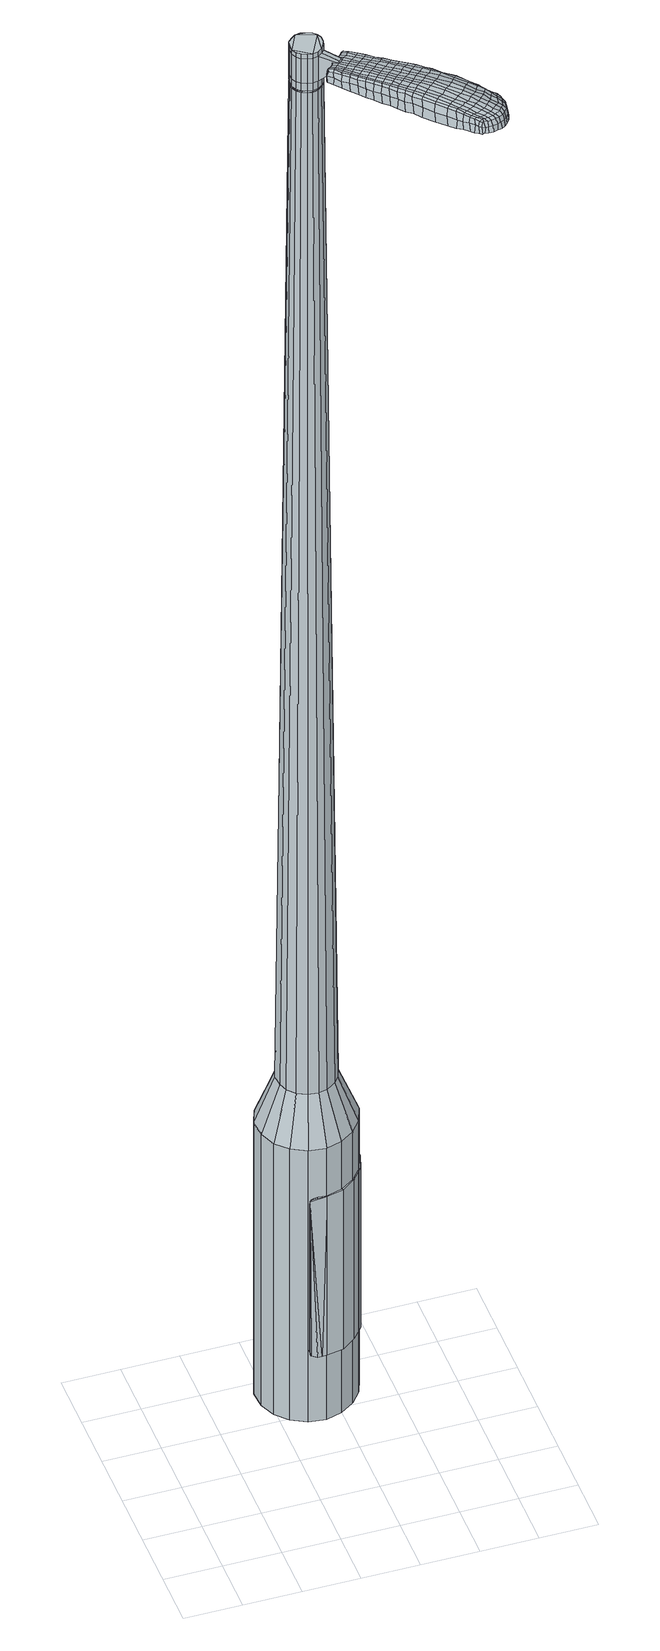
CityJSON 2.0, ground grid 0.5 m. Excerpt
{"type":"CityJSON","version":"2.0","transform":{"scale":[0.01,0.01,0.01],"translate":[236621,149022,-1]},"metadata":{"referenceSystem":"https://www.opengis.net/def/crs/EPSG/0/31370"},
"CityObjects":{
"object1":{"type":"GenericCityObject","attributes":{"cluster":277,"mean_distance_to_centroid":0.191,"new_centroid_x":236622.31,"new_centroid_y":149023.83,"mean_distance_to_camera":6.77,"H1":11.47,"H2":7.51,"Z_final":110.88,"cluster2":6,"proj_x":236617.87,"proj_y":149027.99,"id_line":81444,"bearing_l":223.12,"distance":6.09,"orientation":"left","G_obj":313.12},"geometry":[{"type":"MultiSurface","lod":"2","boundaries":[[[0,1,2,3]],[[1,4,5,2]],[[4,6,7,5]],[[6,8,9,7]],[[8,10,11,9]],[[10,12,13,11]],[[12,14,15,13]],[[14,16,17,15]],[[16,18,19,17]],[[18,20,21,19]],[[20,22,23,21]],[[22,24,25,23]],[[24,26,27,25]],[[26,28,29,27]],[[28,30,31,29]],[[30,32,33,31]],[[32,34,35,33]],[[34,0,3,35]],[[36,37,38,39]],[[38,40,41,42]],[[41,43,42]],[[42,44,45,46]],[[45,47,46]],[[46,48,49,50]],[[49,51,50]],[[42,46,50,38]],[[50,52,39,38]],[[53,36,39]],[[2,5,7,35]],[[7,9,11,15]],[[11,13,15]],[[15,17,19,23]],[[19,21,23]],[[23,25,27,31]],[[27,29,31]],[[15,23,31,7]],[[31,33,35,7]],[[3,2,35]],[[1,0,54,55]],[[0,34,56,54]],[[34,32,57,56]],[[32,30,58,57]],[[30,28,59,58]],[[28,26,60,59]],[[26,24,61,60]],[[24,22,62,61]],[[22,20,63,62]],[[20,18,64,63]],[[18,16,65,64]],[[16,14,66,65]],[[14,12,67,66]],[[12,10,68,67]],[[10,8,69,68]],[[8,6,70,69]],[[6,4,71,70]],[[4,1,55,71]],[[55,54,72,73]],[[54,56,74,72]],[[56,57,75,74]],[[57,58,76,75]],[[58,59,77,76]],[[59,60,78,77]],[[60,61,79,78]],[[61,62,80,79]],[[62,63,81,80]],[[63,64,82,81]],[[64,65,83,82]],[[65,66,84,83]],[[66,67,85,84]],[[67,68,86,85]],[[68,69,87,86]],[[69,70,88,87]],[[70,71,89,88]],[[71,55,73,89]],[[90,91,92,93]],[[94,95,91,90]],[[96,97,95,94]],[[98,99,97,96]],[[100,101,99,98]],[[102,103,101,100]],[[79,104,103,102]],[[105,106,104,79]],[[107,108,106,105]],[[109,110,108,107]],[[111,112,110,109]],[[113,114,112,111]],[[115,116,114,113]],[[117,118,116,115]],[[119,120,118,117]],[[88,121,120,119]],[[122,123,121,88]],[[93,92,123,122]],[[124,125,126,127]],[[128,124,127,129]],[[130,128,129,131]],[[132,130,131,133]],[[134,132,133,135]],[[136,134,135,137]],[[138,136,137,139]],[[140,138,139,141]],[[142,140,141,143]],[[144,142,143,145]],[[146,144,145,147]],[[148,146,147,149]],[[150,148,149,151]],[[152,150,151,153]],[[154,152,153,155]],[[156,154,155,157]],[[73,72,90,93]],[[72,74,94,90]],[[74,75,96,94]],[[75,76,98,96]],[[76,77,100,98]],[[77,78,102,100]],[[78,79,102]],[[80,105,79]],[[80,81,107,105]],[[81,82,109,107]],[[82,83,111,109]],[[83,84,113,111]],[[84,85,115,113]],[[85,86,117,115]],[[86,87,119,117]],[[87,88,119]],[[89,122,88]],[[89,73,93,122]],[[158,159,92,91]],[[159,160,123,92]],[[160,121,123]],[[161,120,121]],[[161,162,118,120]],[[162,163,116,118]],[[163,164,114,116]],[[164,165,112,114]],[[165,166,110,112]],[[166,167,108,110]],[[167,168,106,108]],[[168,104,106]],[[169,103,104]],[[169,170,101,103]],[[170,171,99,101]],[[171,172,97,99]],[[172,173,95,97]],[[173,158,91,95]],[[39,52,156,174]],[[159,158,175,157]],[[53,39,174,125]],[[158,173,126,175]],[[36,53,125,124]],[[173,172,127,126]],[[37,36,124,128]],[[172,171,129,127]],[[38,37,128,130]],[[171,170,131,129]],[[40,38,130,132]],[[170,169,133,131]],[[41,40,132,134]],[[169,104,135,133]],[[43,41,134,136]],[[104,168,137,135]],[[42,43,136,138]],[[168,167,139,137]],[[44,42,138,140]],[[167,166,141,139]],[[45,44,140,142]],[[166,165,143,141]],[[47,45,142,144]],[[165,164,145,143]],[[46,47,144,146]],[[164,163,147,145]],[[48,46,146,148]],[[163,162,149,147]],[[49,48,148,150]],[[162,161,151,149]],[[51,49,150,152]],[[161,121,153,151]],[[50,51,152,154]],[[121,160,155,153]],[[52,50,154,156]],[[160,159,157,155]],[[156,157,176,177]],[[157,175,178,176]],[[175,126,179,178]],[[126,125,180,179]],[[125,174,181,180]],[[174,156,177,181]],[[182,183,184,185]],[[186,182,185,187]],[[182,186,188,189]],[[183,182,189,190]],[[191,192,193,194]],[[195,191,194,196]],[[191,195,197,198]],[[192,191,198,199]],[[200,201,202,203]],[[204,200,203,205]],[[200,204,206,207]],[[201,200,207,208]],[[209,210,211,212]],[[213,209,212,214]],[[209,213,215,216]],[[210,209,216,217]],[[218,219,220,221]],[[222,218,221,223]],[[218,222,224,225]],[[219,218,225,226]],[[227,228,229,230]],[[231,227,230,232]],[[227,231,233,234]],[[228,227,234,235]],[[236,237,238,239]],[[228,236,239,229]],[[236,228,235,240]],[[237,236,240,241]],[[242,243,244,245]],[[237,242,245,238]],[[242,237,241,246]],[[243,242,246,247]],[[248,186,187,249]],[[243,248,249,244]],[[248,243,247,250]],[[186,248,250,188]],[[251,252,253,254]],[[255,251,254,256]],[[251,255,257,258]],[[252,251,258,259]],[[260,261,262,263]],[[252,260,263,253]],[[260,252,259,264]],[[261,260,264,265]],[[266,267,268,269]],[[261,266,269,262]],[[266,261,265,270]],[[267,266,270,271]],[[272,273,274,275]],[[267,272,275,268]],[[272,267,271,276]],[[273,272,276,277]],[[278,183,190,279]],[[273,278,279,274]],[[278,273,277,280]],[[183,278,280,184]],[[281,282,283,284]],[[285,281,284,286]],[[281,285,287,288]],[[282,281,288,289]],[[290,291,292,293]],[[282,290,293,283]],[[290,282,289,294]],[[291,290,294,295]],[[296,297,298,299]],[[291,296,299,292]],[[296,291,295,300]],[[297,296,300,301]],[[302,195,196,303]],[[297,302,303,298]],[[302,297,301,304]],[[195,302,304,197]],[[305,306,307,308]],[[309,305,308,310]],[[305,309,311,312]],[[306,305,312,313]],[[314,315,316,317]],[[306,314,317,307]],[[314,306,313,318]],[[315,314,318,319]],[[320,321,322,323]],[[315,320,323,316]],[[320,315,319,324]],[[321,320,324,325]],[[326,327,328,329]],[[321,326,329,322]],[[326,321,325,330]],[[327,326,330,331]],[[332,192,199,333]],[[327,332,333,328]],[[332,327,331,334]],[[192,332,334,193]],[[335,221,220,336]],[[337,335,336,338]],[[335,337,339,340]],[[221,335,340,223]],[[341,337,338,342]],[[343,341,342,344]],[[341,343,345,346]],[[337,341,346,339]],[[347,343,344,348]],[[349,347,348,350]],[[347,349,351,352]],[[343,347,352,345]],[[353,349,350,354]],[[355,353,354,356]],[[353,355,357,358]],[[349,353,358,351]],[[359,355,356,360]],[[210,359,360,211]],[[359,210,217,361]],[[355,359,361,357]],[[362,363,208,207]],[[364,362,207,206]],[[362,364,365,366]],[[363,362,366,367]],[[368,369,367,366]],[[370,368,366,365]],[[368,370,371,372]],[[369,368,372,373]],[[374,375,373,372]],[[376,374,372,371]],[[374,376,377,378]],[[375,374,378,379]],[[380,381,379,378]],[[382,380,378,377]],[[380,382,215,213]],[[381,380,213,214]],[[383,384,385,386]],[[285,383,386,287]],[[383,285,286,387]],[[384,383,387,388]],[[389,204,205,390]],[[384,389,390,385]],[[389,384,388,391]],[[204,389,391,206]],[[392,393,394,395]],[[231,392,395,233]],[[392,231,232,396]],[[393,392,396,397]],[[398,399,400,401]],[[393,398,401,394]],[[398,393,397,402]],[[399,398,402,403]],[[404,201,208,405]],[[399,404,405,400]],[[404,399,403,406]],[[201,404,406,202]],[[407,408,409,410]],[[189,407,410,190]],[[407,189,188,411]],[[408,407,411,412]],[[413,414,415,416]],[[408,413,416,409]],[[413,408,412,417]],[[414,413,417,418]],[[419,212,211,420]],[[414,419,420,415]],[[419,414,418,421]],[[212,419,421,214]],[[422,423,424,425]],[[194,422,425,196]],[[422,194,193,426]],[[423,422,426,427]],[[428,216,215,429]],[[423,428,429,424]],[[428,423,427,430]],[[216,428,430,217]],[[431,432,433,434]],[[309,431,434,311]],[[431,309,310,435]],[[432,431,435,436]],[[437,222,223,438]],[[432,437,438,433]],[[437,432,436,439]],[[222,437,439,224]],[[440,441,442,443]],[[255,440,443,257]],[[440,255,256,444]],[[441,440,444,445]],[[446,447,448,449]],[[441,446,449,442]],[[446,441,445,450]],[[447,446,450,451]],[[452,219,226,453]],[[447,452,453,448]],[[452,447,451,454]],[[219,452,454,220]],[[455,456,445,444]],[[254,455,444,256]],[[455,254,253,457]],[[456,455,457,458]],[[459,460,451,450]],[[456,459,450,445]],[[459,456,458,461]],[[460,459,461,462]],[[463,336,220,454]],[[460,463,454,451]],[[463,460,462,464]],[[336,463,464,338]],[[465,466,467,468]],[[312,465,468,313]],[[465,312,311,434]],[[466,465,434,433]],[[469,340,339,470]],[[466,469,470,467]],[[469,466,433,438]],[[340,469,438,223]],[[471,472,458,457]],[[263,471,457,253]],[[471,263,262,473]],[[472,471,473,474]],[[475,476,462,461]],[[472,475,461,458]],[[475,472,474,477]],[[476,475,477,478]],[[479,342,338,464]],[[476,479,464,462]],[[479,476,478,480]],[[342,479,480,344]],[[481,482,483,484]],[[318,481,484,319]],[[481,318,313,468]],[[482,481,468,467]],[[485,346,345,486]],[[482,485,486,483]],[[485,482,467,470]],[[346,485,470,339]],[[487,488,474,473]],[[269,487,473,262]],[[487,269,268,489]],[[488,487,489,490]],[[491,492,478,477]],[[488,491,477,474]],[[491,488,490,493]],[[492,491,493,494]],[[495,348,344,480]],[[492,495,480,478]],[[495,492,494,496]],[[348,495,496,350]],[[497,498,499,500]],[[324,497,500,325]],[[497,324,319,484]],[[498,497,484,483]],[[501,352,351,502]],[[498,501,502,499]],[[501,498,483,486]],[[352,501,486,345]],[[503,504,490,489]],[[275,503,489,268]],[[503,275,274,505]],[[504,503,505,506]],[[507,508,494,493]],[[504,507,493,490]],[[507,504,506,509]],[[508,507,509,510]],[[511,354,350,496]],[[508,511,496,494]],[[511,508,510,512]],[[354,511,512,356]],[[513,514,515,516]],[[330,513,516,331]],[[513,330,325,500]],[[514,513,500,499]],[[517,358,357,518]],[[514,517,518,515]],[[517,514,499,502]],[[358,517,502,351]],[[519,520,506,505]],[[279,519,505,274]],[[519,279,190,410]],[[520,519,410,409]],[[521,522,510,509]],[[520,521,509,506]],[[521,520,409,416]],[[522,521,416,415]],[[523,360,356,512]],[[522,523,512,510]],[[523,522,415,420]],[[360,523,420,211]],[[524,525,427,426]],[[334,524,426,193]],[[524,334,331,516]],[[525,524,516,515]],[[526,361,217,430]],[[525,526,430,427]],[[526,525,515,518]],[[361,526,518,357]],[[527,528,388,387]],[[284,527,387,286]],[[527,284,283,529]],[[528,527,529,530]],[[531,364,206,391]],[[528,531,391,388]],[[531,528,530,532]],[[364,531,532,365]],[[533,534,535,536]],[[234,533,536,235]],[[533,234,233,395]],[[534,533,395,394]],[[537,538,539,540]],[[534,537,540,535]],[[537,534,394,401]],[[538,537,401,400]],[[541,363,367,542]],[[538,541,542,539]],[[541,538,400,405]],[[363,541,405,208]],[[543,544,530,529]],[[293,543,529,283]],[[543,293,292,545]],[[544,543,545,546]],[[547,370,365,532]],[[544,547,532,530]],[[547,544,546,548]],[[370,547,548,371]],[[549,550,551,552]],[[240,549,552,241]],[[549,240,235,536]],[[550,549,536,535]],[[553,554,555,556]],[[550,553,556,551]],[[553,550,535,540]],[[554,553,540,539]],[[557,369,373,558]],[[554,557,558,555]],[[557,554,539,542]],[[369,557,542,367]],[[559,560,546,545]],[[299,559,545,292]],[[559,299,298,561]],[[560,559,561,562]],[[563,376,371,548]],[[560,563,548,546]],[[563,560,562,564]],[[376,563,564,377]],[[565,566,567,568]],[[246,565,568,247]],[[565,246,241,552]],[[566,565,552,551]],[[569,570,571,572]],[[566,569,572,567]],[[569,566,551,556]],[[570,569,556,555]],[[573,375,379,574]],[[570,573,574,571]],[[573,570,555,558]],[[375,573,558,373]],[[575,576,562,561]],[[303,575,561,298]],[[575,303,196,425]],[[576,575,425,424]],[[577,382,377,564]],[[576,577,564,562]],[[577,576,424,429]],[[382,577,429,215]],[[578,579,412,411]],[[250,578,411,188]],[[578,250,247,568]],[[579,578,568,567]],[[580,581,418,417]],[[579,580,417,412]],[[580,579,567,572]],[[581,580,572,571]],[[582,381,214,421]],[[581,582,421,418]],[[582,581,571,574]],[[381,582,574,379]],[[583,584,585,586]],[[586,585,587,588]],[[589,587,585,590]],[[590,585,584,591]],[[592,593,594,595]],[[595,594,596,597]],[[598,596,594,599]],[[599,594,593,600]],[[601,602,603,604]],[[604,603,605,606]],[[607,605,603,608]],[[608,603,602,609]],[[610,611,612,613]],[[613,612,614,615]],[[616,614,612,617]],[[617,612,611,618]],[[619,620,621,622]],[[622,621,623,624]],[[625,623,621,626]],[[626,621,620,627]],[[628,629,630,631]],[[631,630,632,633]],[[634,632,630,635]],[[635,630,629,636]],[[637,638,639,640]],[[640,639,629,628]],[[636,629,639,641]],[[641,639,638,642]],[[643,644,645,646]],[[646,645,638,637]],[[642,638,645,647]],[[647,645,644,648]],[[588,587,649,650]],[[650,649,644,643]],[[648,644,649,651]],[[651,649,587,589]],[[652,653,654,655]],[[655,654,656,657]],[[658,656,654,659]],[[659,654,653,660]],[[661,662,663,664]],[[664,663,653,652]],[[660,653,663,665]],[[665,663,662,666]],[[667,668,669,670]],[[670,669,662,661]],[[666,662,669,671]],[[671,669,668,672]],[[673,674,675,676]],[[676,675,668,667]],[[672,668,675,677]],[[677,675,674,678]],[[591,584,679,680]],[[680,679,674,673]],[[678,674,679,681]],[[681,679,584,583]],[[682,683,684,685]],[[685,684,686,687]],[[688,686,684,689]],[[689,684,683,690]],[[691,692,693,694]],[[694,693,683,682]],[[690,683,693,695]],[[695,693,692,696]],[[697,698,699,700]],[[700,699,692,691]],[[696,692,699,701]],[[701,699,698,702]],[[597,596,703,704]],[[704,703,698,697]],[[702,698,703,705]],[[705,703,596,598]],[[706,707,708,709]],[[709,708,710,711]],[[712,710,708,713]],[[713,708,707,714]],[[715,716,717,718]],[[718,717,707,706]],[[714,707,717,719]],[[719,717,716,720]],[[721,722,723,724]],[[724,723,716,715]],[[720,716,723,725]],[[725,723,722,726]],[[727,728,729,730]],[[730,729,722,721]],[[726,722,729,731]],[[731,729,728,732]],[[600,593,733,734]],[[734,733,728,727]],[[732,728,733,735]],[[735,733,593,592]],[[619,622,736,737]],[[737,736,738,739]],[[740,738,736,741]],[[741,736,622,624]],[[739,738,742,743]],[[743,742,744,745]],[[746,744,742,747]],[[747,742,738,740]],[[745,744,748,749]],[[749,748,750,751]],[[752,750,748,753]],[[753,748,744,746]],[[751,750,754,755]],[[755,754,756,757]],[[758,756,754,759]],[[759,754,750,752]],[[757,756,760,761]],[[761,760,611,610]],[[618,611,760,762]],[[762,760,756,758]],[[609,763,764,608]],[[608,764,765,607]],[[766,765,764,767]],[[767,764,763,768]],[[768,769,770,767]],[[767,770,771,766]],[[772,771,770,773]],[[773,770,769,774]],[[774,775,776,773]],[[773,776,777,772]],[[778,777,776,779]],[[779,776,775,780]],[[780,781,782,779]],[[779,782,783,778]],[[616,783,782,614]],[[614,782,781,615]],[[784,785,786,787]],[[787,786,686,688]],[[687,686,786,788]],[[788,786,785,789]],[[606,605,790,791]],[[791,790,785,784]],[[789,785,790,792]],[[792,790,605,607]],[[793,794,795,796]],[[796,795,632,634]],[[633,632,795,797]],[[797,795,794,798]],[[799,800,801,802]],[[802,801,794,793]],[[798,794,801,803]],[[803,801,800,804]],[[609,602,805,806]],[[806,805,800,799]],[[804,800,805,807]],[[807,805,602,601]],[[808,809,810,811]],[[811,810,590,591]],[[589,590,810,812]],[[812,810,809,813]],[[814,815,816,817]],[[817,816,809,808]],[[813,809,816,818]],[[818,816,815,819]],[[610,613,820,821]],[[821,820,815,814]],[[819,815,820,822]],[[822,820,613,615]],[[823,824,825,826]],[[826,825,595,597]],[[592,595,825,827]],[[827,825,824,828]],[[616,617,829,830]],[[830,829,824,823]],[[828,824,829,831]],[[831,829,617,618]],[[832,833,834,835]],[[835,834,710,712]],[[711,710,834,836]],[[836,834,833,837]],[[624,623,838,839]],[[839,838,833,832]],[[837,833,838,840]],[[840,838,623,625]],[[841,842,843]],[[843,842,656,658]],[[657,656,842,844]],[[842,841,844]],[[845,846,847,848]],[[848,847,841,843]],[[844,841,847,849]],[[849,847,846,850]],[[627,620,851,852]],[[852,851,846,845]],[[850,846,851,853]],[[853,851,620,619]],[[854,855,844]],[[844,855,655,657]],[[652,655,855,856]],[[856,855,854,857]],[[850,858,859,849]],[[849,859,854,844]],[[857,854,859,860]],[[860,859,858,861]],[[619,737,862,853]],[[853,862,858,850]],[[861,858,862,863]],[[863,862,737,739]],[[864,865,866,867]],[[867,866,713,714]],[[712,713,866,835]],[[835,866,865,832]],[[740,741,868,869]],[[869,868,865,864]],[[832,865,868,839]],[[839,868,741,624]],[[857,870,871,856]],[[856,871,664,652]],[[661,664,871,872]],[[872,871,870,873]],[[861,874,875,860]],[[860,875,870,857]],[[873,870,875,876]],[[876,875,874,877]],[[739,743,878,863]],[[863,878,874,861]],[[877,874,878,879]],[[879,878,743,745]],[[880,881,882,883]],[[883,882,719,720]],[[714,719,882,867]],[[867,882,881,864]],[[746,747,884,885]],[[885,884,881,880]],[[864,881,884,869]],[[869,884,747,740]],[[873,886,887,872]],[[872,887,670,661]],[[667,670,887,888]],[[888,887,886,889]],[[877,890,891,876]],[[876,891,886,873]],[[889,886,891,892]],[[892,891,890,893]],[[745,749,894,879]],[[879,894,890,877]],[[893,890,894,895]],[[895,894,749,751]],[[896,897,898,899]],[[899,898,725,726]],[[720,725,898,883]],[[883,898,897,880]],[[752,753,900,901]],[[901,900,897,896]],[[880,897,900,885]],[[885,900,753,746]],[[889,902,903,888]],[[888,903,676,667]],[[673,676,903,904]],[[904,903,902,905]],[[893,906,907,892]],[[892,907,902,889]],[[905,902,907,908]],[[908,907,906,909]],[[751,755,910,895]],[[895,910,906,893]],[[909,906,910,911]],[[911,910,755,757]],[[912,913,914,915]],[[915,914,731,732]],[[726,731,914,899]],[[899,914,913,896]],[[758,759,916,917]],[[917,916,913,912]],[[896,913,916,901]],[[901,916,759,752]],[[905,918,919,904]],[[904,919,680,673]],[[591,680,919,811]],[[811,919,918,808]],[[909,920,921,908]],[[908,921,918,905]],[[808,918,921,817]],[[817,921,920,814]],[[757,761,922,911]],[[911,922,920,909]],[[814,920,922,821]],[[821,922,761,610]],[[828,923,924,827]],[[827,924,735,592]],[[732,735,924,915]],[[915,924,923,912]],[[618,762,925,831]],[[831,925,923,828]],[[912,923,925,917]],[[917,925,762,758]],[[789,926,927,788]],[[788,927,685,687]],[[682,685,927,928]],[[928,927,926,929]],[[607,765,930,792]],[[792,930,926,789]],[[929,926,930,931]],[[931,930,765,766]],[[932,933,934,935]],[[935,934,635,636]],[[634,635,934,796]],[[796,934,933,793]],[[936,937,938,939]],[[939,938,933,932]],[[793,933,938,802]],[[802,938,937,799]],[[768,763,940,941]],[[941,940,937,936]],[[799,937,940,806]],[[806,940,763,609]],[[929,942,943,928]],[[928,943,694,682]],[[691,694,943,944]],[[944,943,942,945]],[[766,771,946,931]],[[931,946,942,929]],[[945,942,946,947]],[[947,946,771,772]],[[948,949,950,951]],[[951,950,641,642]],[[636,641,950,935]],[[935,950,949,932]],[[952,953,954,955]],[[955,954,949,948]],[[932,949,954,939]],[[939,954,953,936]],[[774,769,956,957]],[[957,956,953,952]],[[936,953,956,941]],[[941,956,769,768]],[[945,958,959,944]],[[944,959,700,691]],[[697,700,959,960]],[[960,959,958,961]],[[772,777,962,947]],[[947,962,958,945]],[[961,958,962,963]],[[963,962,777,778]],[[964,965,966,967]],[[967,966,647,648]],[[642,647,966,951]],[[951,966,965,948]],[[968,969,970,971]],[[971,970,965,964]],[[948,965,970,955]],[[955,970,969,952]],[[780,775,972,973]],[[973,972,969,968]],[[952,969,972,957]],[[957,972,775,774]],[[961,974,975,960]],[[960,975,704,697]],[[597,704,975,826]],[[826,975,974,823]],[[778,783,976,963]],[[963,976,974,961]],[[823,974,976,830]],[[830,976,783,616]],[[813,977,978,812]],[[812,978,651,589]],[[648,651,978,967]],[[967,978,977,964]],[[819,979,980,818]],[[818,980,977,813]],[[964,977,980,971]],[[971,980,979,968]],[[615,781,981,822]],[[822,981,979,819]],[[968,979,981,973]],[[973,981,781,780]],[[583,586,185,184]],[[586,588,187,185]],[[598,599,198,197]],[[599,600,199,198]],[[601,604,203,202]],[[604,606,205,203]],[[625,626,225,224]],[[626,627,226,225]],[[628,631,230,229]],[[631,633,232,230]],[[637,640,239,238]],[[640,628,229,239]],[[643,646,245,244]],[[646,637,238,245]],[[588,650,249,187]],[[650,643,244,249]],[[658,659,258,257]],[[659,660,259,258]],[[660,665,264,259]],[[665,666,265,264]],[[666,671,270,265]],[[671,672,271,270]],[[672,677,276,271]],[[677,678,277,276]],[[678,681,280,277]],[[681,583,184,280]],[[688,689,288,287]],[[689,690,289,288]],[[690,695,294,289]],[[695,696,295,294]],[[696,701,300,295]],[[701,702,301,300]],[[702,705,304,301]],[[705,598,197,304]],[[706,709,308,307]],[[709,711,310,308]],[[715,718,317,316]],[[718,706,307,317]],[[721,724,323,322]],[[724,715,316,323]],[[727,730,329,328]],[[730,721,322,329]],[[600,734,333,199]],[[734,727,328,333]],[[784,787,386,385]],[[787,688,287,386]],[[606,791,390,205]],[[791,784,385,390]],[[633,797,396,232]],[[797,798,397,396]],[[798,803,402,397]],[[803,804,403,402]],[[804,807,406,403]],[[807,601,202,406]],[[711,836,435,310]],[[836,837,436,435]],[[837,840,439,436]],[[840,625,224,439]],[[843,443,442]],[[843,658,257,443]],[[845,848,449,448]],[[848,843,442,449]],[[627,852,453,226]],[[852,845,448,453]],[[982,983,984,985]],[[986,987,985,984]],[[988,989,990,991]],[[992,993,994,995]],[[983,996,997,984]],[[998,986,984,997]],[[999,988,991,1000]],[[1001,1002,993,992]],[[996,1003,1004,997]],[[1004,1005,998,997]],[[1006,999,1000,1007]],[[1008,1002,1001,1009]],[[1003,1010,1011,1004]],[[1011,1012,1005,1004]],[[1013,1006,1007,1014]],[[1015,1008,1009,1016]],[[1017,1018,1019,1020]],[[1021,1022,1018,1017]],[[1021,1023,1024,1022]],[[1023,1025,1026,1024]],[[1027,1028,1029,1030]],[[1031,1032,1028,1027]],[[1033,1034,1032,1031]],[[1035,1036,1034,1033]],[[1030,1019,1018,1027]],[[1027,1018,1022,1031]],[[1022,1024,1033,1031]],[[1024,1026,1035,1033]],[[991,990,987,986]],[[1000,991,986,998]],[[1005,1007,1000,998]],[[1012,1014,1007,1005]],[[992,995,989,988]],[[1001,992,988,999]],[[1009,1001,999,1006]],[[1016,1009,1006,1013]],[[993,1017,1020,994]],[[1002,1021,1017,993]],[[1023,1021,1002,1008]],[[1025,1023,1008,1015]],[[1037,1038,1039,1040]],[[1039,1041,1042,1043]],[[1039,1043,1044,1045]],[[1039,1045,1040]],[[1046,1037,1040,1047]],[[1048,1047,1040,1049]],[[1050,1049,1040]],[[1051,1039,1038,1052]],[[1053,1051,1052,1054]],[[1055,1053,1054,1056]],[[1057,1055,1056,1058]],[[1059,1057,1058,1060]],[[1060,1061,1062,1063]],[[1060,1063,1064,1065]],[[1060,1065,1066,1067]],[[1066,1068,1069,1070]],[[1066,1070,1071,1072]],[[1066,1072,1067]],[[1060,1067,1059]],[[1073,1074,1038,1037]],[[1075,1076,1041,1039]],[[1077,1078,1050,1040]],[[1074,1079,1052,1038]],[[1080,1075,1039,1051]],[[1079,1081,1054,1052]],[[1082,1080,1051,1053]],[[1081,1083,1056,1054]],[[1084,1082,1053,1055]],[[1083,1085,1058,1056]],[[1086,1084,1055,1057]],[[1085,1087,1060,1058]],[[1088,1086,1057,1059]],[[1087,1089,1061,1060]],[[1090,1091,1068,1066]],[[1092,1088,1059,1067]],[[1062,1061,1089,1093]],[[1063,1062,1093,1094]],[[1064,1063,1094,1095]],[[1065,1064,1095,1096]],[[1066,1065,1096,1090]],[[1097,1073,1037,1046]],[[1098,1097,1046,1047]],[[1099,1098,1047,1048]],[[1100,1099,1048,1049]],[[1078,1100,1049,1050]],[[1042,1041,1076,1101]],[[1069,1068,1091,1102]],[[1043,1042,1101,1103]],[[1044,1043,1103,1104]],[[1045,1044,1104,1105]],[[1040,1045,1105,1077]],[[1070,1069,1102,1106]],[[1071,1070,1106,1107]],[[1072,1071,1107,1108]],[[1067,1072,1108,1092]]]}]}
},
"vertices":[
[162,152,384],[150,144,384],[150,144,96],[162,152,96],[136,140,384],[136,140,96],[121,142,384],[121,142,96],[108,149,384],[108,149,96],[98,159,384],[98,159,96],[92,173,384],[92,173,96],[91,188,384],[91,188,96],[96,202,384],[96,202,96],[105,213,384],[105,213,96],[117,221,384],[117,221,96],[131,225,384],[131,225,96],[146,223,384],[146,223,96],[159,216,384],[159,216,96],[169,206,384],[169,206,96],[175,192,384],[175,192,96],[176,177,384],[176,177,96],[171,163,384],[171,163,96],[147,181,1524],[147,186,1524],[145,190,1524],[143,173,1524],[142,193,1524],[137,195,1524],[128,195,1524],[133,196,1524],[124,192,1524],[121,189,1524],[120,179,1524],[120,184,1524],[122,175,1524],[125,172,1524],[134,169,1524],[130,170,1524],[139,170,1524],[146,176,1524],[151,164,429],[143,159,429],[156,171,429],[159,179,429],[158,188,429],[155,196,429],[149,203,429],[141,207,429],[132,208,429],[124,206,429],[116,201,429],[111,194,429],[108,186,429],[109,177,429],[112,169,429],[118,162,429],[126,158,429],[135,157,429],[143,173,1483],[139,170,1483],[146,176,1483],[147,181,1483],[147,186,1483],[145,190,1483],[142,193,1483],[137,195,1483],[133,196,1483],[128,195,1483],[124,192,1483],[121,189,1483],[120,184,1483],[120,179,1483],[122,175,1483],[125,172,1483],[130,170,1483],[134,169,1483],[142,173,1483],[142,173,1485],[139,171,1485],[139,171,1483],[145,177,1483],[145,177,1485],[146,181,1483],[146,181,1485],[146,185,1483],[146,185,1485],[144,190,1483],[144,190,1485],[141,193,1483],[141,193,1485],[137,195,1485],[133,195,1483],[133,195,1485],[128,194,1483],[128,194,1485],[125,192,1483],[125,192,1485],[122,188,1483],[122,188,1485],[121,184,1483],[121,184,1485],[121,180,1483],[121,180,1485],[123,175,1483],[123,175,1485],[126,172,1483],[126,172,1485],[130,170,1485],[134,170,1483],[134,170,1485],[147,181,1519],[146,176,1519],[146,176,1493],[147,181,1493],[147,186,1519],[147,186,1493],[145,190,1519],[145,190,1493],[142,193,1519],[142,193,1493],[137,195,1519],[137,195,1493],[133,196,1519],[133,196,1493],[128,195,1519],[128,195,1493],[124,192,1519],[124,192,1493],[121,189,1519],[121,189,1493],[120,184,1519],[120,184,1493],[120,179,1519],[120,179,1493],[122,175,1519],[122,175,1493],[125,172,1519],[125,172,1493],[130,170,1519],[130,170,1493],[134,169,1519],[134,169,1493],[139,170,1519],[139,170,1493],[143,173,1485],[139,170,1485],[134,169,1485],[125,172,1485],[122,175,1485],[120,179,1485],[120,184,1485],[121,189,1485],[124,192,1485],[128,195,1485],[133,196,1485],[142,193,1485],[145,190,1485],[147,186,1485],[147,181,1485],[146,176,1485],[143,173,1519],[143,173,1493],[153,157,1513],[153,157,1518],[155,159,1513],[158,161,1513],[158,161,1518],[155,159,1518],[192,92,1519],[187,97,1518],[187,95,1509],[192,90,1510],[198,85,1519],[197,83,1510],[198,87,1526],[192,93,1525],[188,99,1525],[220,118,1519],[215,123,1518],[213,122,1525],[218,117,1525],[226,112,1519],[224,111,1526],[228,112,1510],[222,118,1510],[217,123,1509],[257,52,1519],[255,50,1519],[255,49,1513],[258,52,1513],[260,56,1519],[260,55,1513],[259,57,1524],[256,53,1524],[254,51,1524],[207,106,1530],[202,112,1529],[199,109,1529],[204,104,1530],[213,100,1531],[211,97,1531],[216,102,1530],[209,109,1530],[204,114,1529],[151,165,1512],[149,163,1512],[150,162,1517],[152,164,1517],[154,167,1512],[154,166,1517],[154,167,1506],[152,164,1506],[150,163,1506],[233,49,1519],[231,51,1519],[230,50,1512],[233,48,1512],[235,48,1518],[235,46,1512],[236,49,1522],[234,50,1523],[231,53,1524],[227,55,1519],[223,58,1519],[223,57,1512],[227,53,1512],[228,56,1524],[224,60,1525],[219,62,1519],[213,68,1519],[213,66,1511],[218,61,1511],[219,64,1526],[214,70,1526],[205,76,1519],[205,75,1510],[206,78,1526],[145,148,1513],[149,142,1513],[150,144,1518],[145,150,1517],[141,153,1512],[142,153,1516],[141,152,1506],[144,147,1507],[149,141,1507],[154,137,1514],[159,131,1515],[159,132,1520],[155,138,1519],[154,135,1507],[159,129,1507],[164,125,1515],[168,119,1516],[169,121,1522],[164,127,1521],[163,123,1508],[168,118,1508],[173,114,1517],[178,108,1517],[178,110,1524],[174,115,1523],[173,112,1508],[178,106,1509],[183,102,1518],[183,104,1524],[182,101,1509],[260,73,1519],[258,76,1519],[257,75,1524],[259,72,1523],[261,71,1518],[260,71,1522],[263,71,1512],[262,73,1512],[260,76,1512],[255,80,1519],[251,84,1519],[250,84,1525],[254,79,1524],[257,80,1512],[253,84,1512],[248,89,1519],[242,95,1519],[241,94,1526],[246,88,1526],[249,89,1511],[244,95,1511],[234,103,1519],[233,103,1526],[236,103,1510],[167,169,1513],[172,164,1513],[174,164,1507],[168,169,1507],[162,173,1512],[164,173,1506],[163,171,1516],[165,169,1517],[171,163,1518],[178,159,1514],[183,153,1515],[185,153,1507],[179,159,1507],[176,158,1519],[182,153,1520],[189,148,1515],[194,143,1516],[196,143,1508],[190,148,1508],[187,148,1521],[192,143,1522],[199,138,1517],[205,133,1517],[207,133,1509],[201,138,1508],[198,138,1523],[203,133,1524],[210,128,1518],[212,128,1509],[208,127,1524],[156,160,1519],[154,158,1519],[161,155,1520],[159,153,1520],[163,157,1520],[158,162,1519],[166,149,1522],[164,147,1522],[171,144,1523],[169,142,1523],[174,146,1523],[168,151,1521],[176,138,1524],[174,137,1524],[181,133,1525],[179,131,1525],[184,135,1525],[179,141,1524],[187,128,1526],[184,126,1526],[192,122,1527],[189,120,1527],[194,125,1527],[189,130,1526],[197,117,1528],[194,115,1528],[199,119,1528],[254,56,1527],[252,53,1527],[257,59,1526],[254,62,1527],[251,59,1528],[248,56,1528],[247,64,1529],[244,61,1529],[249,67,1528],[245,72,1530],[242,69,1530],[239,66,1530],[237,74,1531],[234,72,1531],[240,77,1530],[233,84,1531],[231,81,1531],[228,78,1531],[222,90,1531],[219,88,1531],[225,93,1531],[262,69,1518],[262,66,1519],[263,66,1513],[263,69,1513],[260,69,1523],[261,66,1523],[261,61,1519],[262,60,1513],[260,62,1524],[238,47,1518],[240,47,1518],[240,48,1523],[237,49,1523],[237,46,1513],[240,45,1513],[244,46,1519],[248,47,1519],[247,48,1524],[243,48,1523],[244,45,1513],[248,46,1513],[251,48,1519],[250,49,1524],[252,47,1513],[193,95,1528],[195,96,1528],[190,101,1528],[189,100,1527],[199,88,1528],[201,89,1529],[197,98,1529],[199,100,1530],[195,105,1529],[192,103,1528],[203,91,1529],[205,93,1530],[202,102,1530],[197,107,1529],[208,95,1531],[217,117,1528],[215,115,1529],[222,109,1529],[223,110,1528],[212,122,1527],[210,120,1528],[213,112,1529],[219,106,1530],[207,117,1528],[160,173,1512],[159,172,1512],[159,171,1517],[161,172,1517],[162,173,1506],[160,172,1506],[156,170,1512],[157,168,1517],[157,169,1506],[141,155,1512],[142,156,1512],[142,155,1506],[141,154,1506],[142,155,1517],[143,156,1517],[144,158,1512],[146,160,1512],[146,159,1506],[144,157,1506],[145,157,1517],[147,159,1517],[148,161,1512],[148,161,1506],[148,161,1517],[146,151,1519],[147,152,1519],[150,145,1520],[152,146,1520],[148,153,1519],[150,155,1519],[153,148,1520],[155,149,1520],[152,157,1519],[157,151,1520],[164,168,1519],[163,167,1519],[168,161,1520],[170,163,1520],[161,164,1519],[166,159,1520],[155,139,1521],[157,140,1521],[160,134,1522],[161,135,1522],[158,142,1521],[160,144,1521],[163,136,1522],[165,138,1523],[162,146,1522],[167,140,1523],[175,158,1521],[174,156,1521],[179,151,1522],[180,152,1522],[171,154,1521],[176,149,1522],[165,128,1523],[166,129,1523],[170,122,1524],[171,123,1524],[168,131,1523],[170,133,1524],[173,125,1525],[175,127,1525],[172,135,1524],[177,129,1525],[186,147,1523],[184,146,1523],[189,140,1524],[191,142,1524],[182,143,1524],[187,138,1525],[174,117,1525],[176,118,1525],[179,111,1526],[181,112,1526],[178,120,1526],[180,122,1526],[183,114,1527],[185,116,1527],[182,124,1526],[187,118,1527],[196,137,1525],[195,135,1525],[200,130,1526],[202,132,1526],[192,133,1526],[197,128,1527],[184,105,1527],[185,107,1527],[187,109,1527],[190,111,1528],[192,113,1528],[207,127,1527],[205,125,1527],[202,122,1528],[259,71,1525],[259,68,1525],[257,74,1526],[256,71,1526],[258,64,1526],[255,67,1527],[236,50,1525],[238,50,1525],[235,52,1526],[233,53,1525],[241,50,1525],[245,50,1526],[242,53,1527],[239,52,1526],[248,51,1526],[245,54,1527],[253,78,1526],[253,75,1527],[249,82,1527],[249,80,1528],[251,71,1528],[247,76,1529],[229,56,1526],[231,56,1527],[227,60,1528],[225,60,1527],[234,56,1527],[238,57,1528],[233,62,1529],[230,61,1528],[241,59,1528],[236,64,1530],[245,87,1528],[244,85,1529],[240,93,1528],[239,91,1529],[242,81,1529],[236,88,1530],[220,65,1528],[222,65,1528],[217,71,1529],[215,70,1528],[225,66,1529],[228,68,1530],[222,74,1530],[219,72,1530],[231,69,1530],[225,76,1531],[232,102,1529],[230,100,1529],[228,97,1530],[207,79,1528],[209,80,1529],[211,82,1530],[214,83,1530],[217,86,1531],[189,96,1509],[189,98,1518],[193,93,1518],[193,91,1509],[199,86,1519],[199,84,1510],[199,88,1525],[194,95,1525],[189,100,1525],[212,121,1525],[214,121,1518],[219,116,1518],[217,116,1525],[225,110,1519],[223,110,1525],[227,110,1510],[221,116,1509],[216,121,1509],[254,51,1513],[253,52,1519],[256,54,1519],[256,53,1513],[258,57,1519],[258,56,1513],[257,58,1524],[255,55,1524],[252,53,1524],[200,109,1528],[202,111,1528],[207,106,1529],[205,104,1529],[213,99,1529],[211,97,1529],[216,102,1529],[209,108,1529],[204,114,1528],[152,161,1516],[151,162,1512],[153,163,1512],[154,163,1516],[155,165,1512],[156,165,1516],[156,165,1506],[154,163,1506],[152,161,1506],[232,51,1512],[232,53,1519],[234,51,1518],[234,49,1512],[236,50,1518],[236,48,1512],[236,51,1522],[235,52,1523],[233,54,1523],[224,58,1512],[224,60,1519],[228,56,1519],[228,54,1512],[229,57,1524],[225,61,1525],[214,68,1511],[215,69,1519],[220,64,1519],[220,62,1511],[221,65,1525],[215,71,1526],[207,78,1519],[207,76,1510],[207,79,1526],[151,145,1518],[151,144,1513],[146,149,1513],[147,151,1517],[143,153,1512],[144,153,1515],[143,152,1506],[146,148,1506],[151,142,1507],[161,133,1520],[160,132,1514],[156,138,1514],[156,139,1519],[155,136,1507],[160,130,1507],[170,122,1522],[170,121,1516],[165,126,1515],[166,128,1521],[165,125,1508],[170,119,1508],[180,111,1523],[179,109,1517],[175,115,1516],[175,116,1522],[174,113,1508],[179,107,1508],[184,104,1517],[185,105,1524],[184,102,1509],[255,74,1523],[256,75,1519],[258,72,1518],[257,72,1523],[259,70,1518],[258,70,1522],[261,71,1512],[260,72,1512],[258,75,1512],[248,83,1525],[250,83,1519],[253,79,1519],[252,78,1524],[255,79,1512],[252,83,1512],[239,93,1526],[241,93,1519],[246,88,1519],[245,87,1525],[248,88,1511],[243,93,1511],[233,102,1519],[231,101,1526],[235,102,1510],[172,162,1507],[171,162,1513],[166,167,1513],[167,167,1506],[162,171,1512],[163,171,1506],[162,170,1515],[164,167,1517],[170,162,1518],[184,152,1507],[182,152,1514],[176,157,1514],[178,157,1507],[175,157,1519],[180,152,1520],[194,142,1508],[193,142,1516],[187,147,1515],[189,147,1508],[186,146,1521],[191,141,1522],[205,131,1508],[203,131,1517],[198,136,1516],[200,137,1508],[196,136,1522],[202,131,1523],[209,126,1517],[211,126,1509],[207,126,1524],[157,159,1518],[155,158,1518],[161,154,1519],[160,153,1519],[164,156,1519],[159,161,1518],[167,149,1520],[165,147,1520],[172,143,1521],[170,142,1521],[174,145,1521],[169,151,1520],[177,138,1523],[175,136,1523],[182,133,1524],[180,131,1524],[184,135,1524],[179,140,1523],[187,127,1525],[185,125,1525],[192,122,1526],[190,120,1526],[194,124,1526],[189,129,1525],[197,117,1527],[195,114,1527],[199,119,1527],[251,54,1526],[253,56,1526],[255,59,1525],[253,62,1526],[251,59,1526],[248,57,1526],[244,62,1528],[246,64,1528],[249,67,1527],[244,72,1528],[241,69,1529],[239,67,1529],[234,72,1530],[237,74,1530],[239,77,1529],[233,84,1530],[231,81,1530],[228,79,1530],[219,88,1530],[222,90,1530],[224,93,1530],[261,66,1513],[260,66,1518],[260,69,1518],[261,69,1512],[258,69,1523],[258,67,1523],[259,61,1519],[260,61,1513],[258,62,1523],[240,50,1523],[240,49,1518],[238,49,1518],[238,51,1523],[238,48,1512],[240,47,1512],[246,50,1523],[247,49,1519],[244,48,1519],[243,50,1523],[244,47,1513],[248,48,1513],[250,50,1519],[250,51,1524],[251,49,1513],[191,101,1527],[195,96,1527],[194,95,1527],[190,101,1526],[200,89,1527],[201,90,1528],[195,105,1528],[200,100,1528],[198,98,1528],[193,103,1527],[203,91,1528],[206,93,1529],[202,102,1529],[197,107,1528],[208,95,1529],[221,108,1528],[215,114,1527],[216,115,1527],[222,109,1527],[211,120,1526],[210,119,1527],[212,111,1528],[219,105,1528],[207,117,1527],[161,169,1516],[160,170,1512],[161,171,1512],[161,170,1516],[162,171,1506],[161,170,1506],[158,168,1512],[158,167,1516],[159,168,1506],[143,155,1512],[143,154,1512],[143,153,1506],[144,154,1516],[147,157,1506],[147,158,1512],[145,156,1512],[145,155,1506],[146,156,1516],[148,157,1516],[149,160,1512],[149,159,1506],[150,159,1516],[148,151,1518],[147,151,1518],[152,145,1519],[152,146,1519],[151,154,1518],[149,153,1518],[154,147,1519],[156,149,1519],[153,156,1518],[158,151,1519],[169,161,1519],[164,166,1518],[164,167,1518],[169,162,1519],[161,164,1518],[166,159,1519],[157,140,1520],[156,140,1520],[161,134,1521],[162,134,1521],[161,143,1520],[159,142,1520],[164,136,1521],[166,138,1521],[163,145,1520],[168,140,1521],[179,150,1521],[174,156,1520],[175,156,1520],[180,151,1521],[171,153,1520],[177,148,1521],[167,129,1522],[166,128,1522],[171,123,1523],[172,123,1523],[171,132,1522],[169,131,1522],[174,125,1523],[176,127,1524],[173,134,1523],[178,129,1524],[190,140,1523],[184,145,1522],[185,146,1522],[190,141,1523],[182,143,1522],[187,137,1523],[176,118,1524],[176,117,1524],[180,112,1525],[181,112,1525],[181,121,1525],[178,119,1524],[183,114,1525],[185,116,1526],[183,123,1525],[188,118,1526],[200,130,1525],[195,135,1524],[196,136,1524],[201,131,1525],[192,132,1524],[197,127,1525],[186,107,1526],[185,106,1526],[190,110,1527],[188,108,1526],[193,112,1527],[205,124,1526],[206,125,1526],[202,122,1526],[257,68,1524],[257,71,1524],[255,73,1525],[255,71,1525],[257,64,1525],[254,67,1525],[236,54,1525],[238,51,1524],[236,52,1524],[234,54,1525],[242,54,1526],[245,51,1525],[241,51,1524],[239,54,1525],[248,53,1525],[245,55,1526],[252,75,1526],[252,77,1526],[248,82,1526],[248,80,1527],[250,71,1526],[246,76,1527],[227,61,1527],[232,57,1526],[230,57,1526],[226,62,1526],[233,63,1528],[238,58,1527],[235,58,1526],[230,62,1527],[241,60,1527],[236,65,1528],[244,85,1527],[244,86,1527],[239,92,1527],[238,91,1528],[242,81,1528],[236,87,1529],[217,72,1528],[223,66,1527],[221,66,1527],[216,72,1527],[223,75,1529],[228,68,1529],[225,67,1528],[220,73,1528],[231,70,1529],[225,76,1530],[230,99,1528],[231,101,1528],[227,96,1529],[209,81,1528],[208,80,1528],[214,84,1529],[212,82,1529],[217,86,1530],[143,153,1508],[148,157,1508],[169,133,1509],[163,127,1509],[183,116,1510],[177,111,1510],[210,87,1512],[203,81,1512],[191,94,1511],[197,100,1511],[222,74,1513],[232,64,1514],[225,58,1514],[215,67,1513],[152,162,1508],[175,138,1509],[189,122,1510],[217,93,1512],[204,107,1511],[229,80,1513],[238,70,1514],[157,166,1508],[180,143,1509],[196,128,1510],[223,100,1512],[211,113,1511],[244,76,1514],[236,87,1513],[162,171,1508],[186,149,1509],[202,134,1510],[230,106,1512],[218,119,1511],[251,83,1514],[242,93,1513],[241,55,1514],[245,52,1514],[240,47,1514],[235,49,1514],[247,61,1514],[250,57,1514],[253,66,1514],[256,62,1514],[259,72,1514],[261,67,1514],[250,51,1515],[255,51,1515],[254,50,1515],[247,48,1515],[254,54,1515],[256,51,1515],[257,57,1515],[257,52,1515],[260,60,1515],[257,53,1515],[175,195,334],[176,191,334],[176,191,165],[171,205,171],[175,195,165],[173,199,165],[172,201,166],[171,203,167],[171,204,169],[173,199,334],[172,201,333],[171,203,332],[171,204,331],[171,205,328],[177,177,165],[177,177,334],[172,162,165],[172,162,334],[163,151,165],[163,151,334],[151,142,165],[151,142,334],[136,139,165],[136,139,334],[132,139,334],[128,139,334],[125,140,333],[123,140,332],[122,140,331],[122,140,328],[132,139,165],[122,140,171],[122,140,169],[123,140,167],[125,140,166],[128,139,165],[172,194,334],[174,191,334],[174,191,165],[172,194,165],[168,204,171],[168,204,328],[174,177,334],[174,177,165],[170,164,334],[170,164,165],[161,153,334],[161,153,165],[150,145,334],[150,145,165],[136,141,334],[136,141,165],[132,142,334],[122,143,328],[122,143,171],[132,142,165],[129,142,334],[126,143,333],[124,143,332],[123,143,331],[171,198,334],[170,200,333],[169,202,332],[168,203,331],[171,198,165],[123,143,169],[170,200,166],[169,202,167],[168,203,169],[124,143,167],[126,143,166],[129,142,165]
]}
